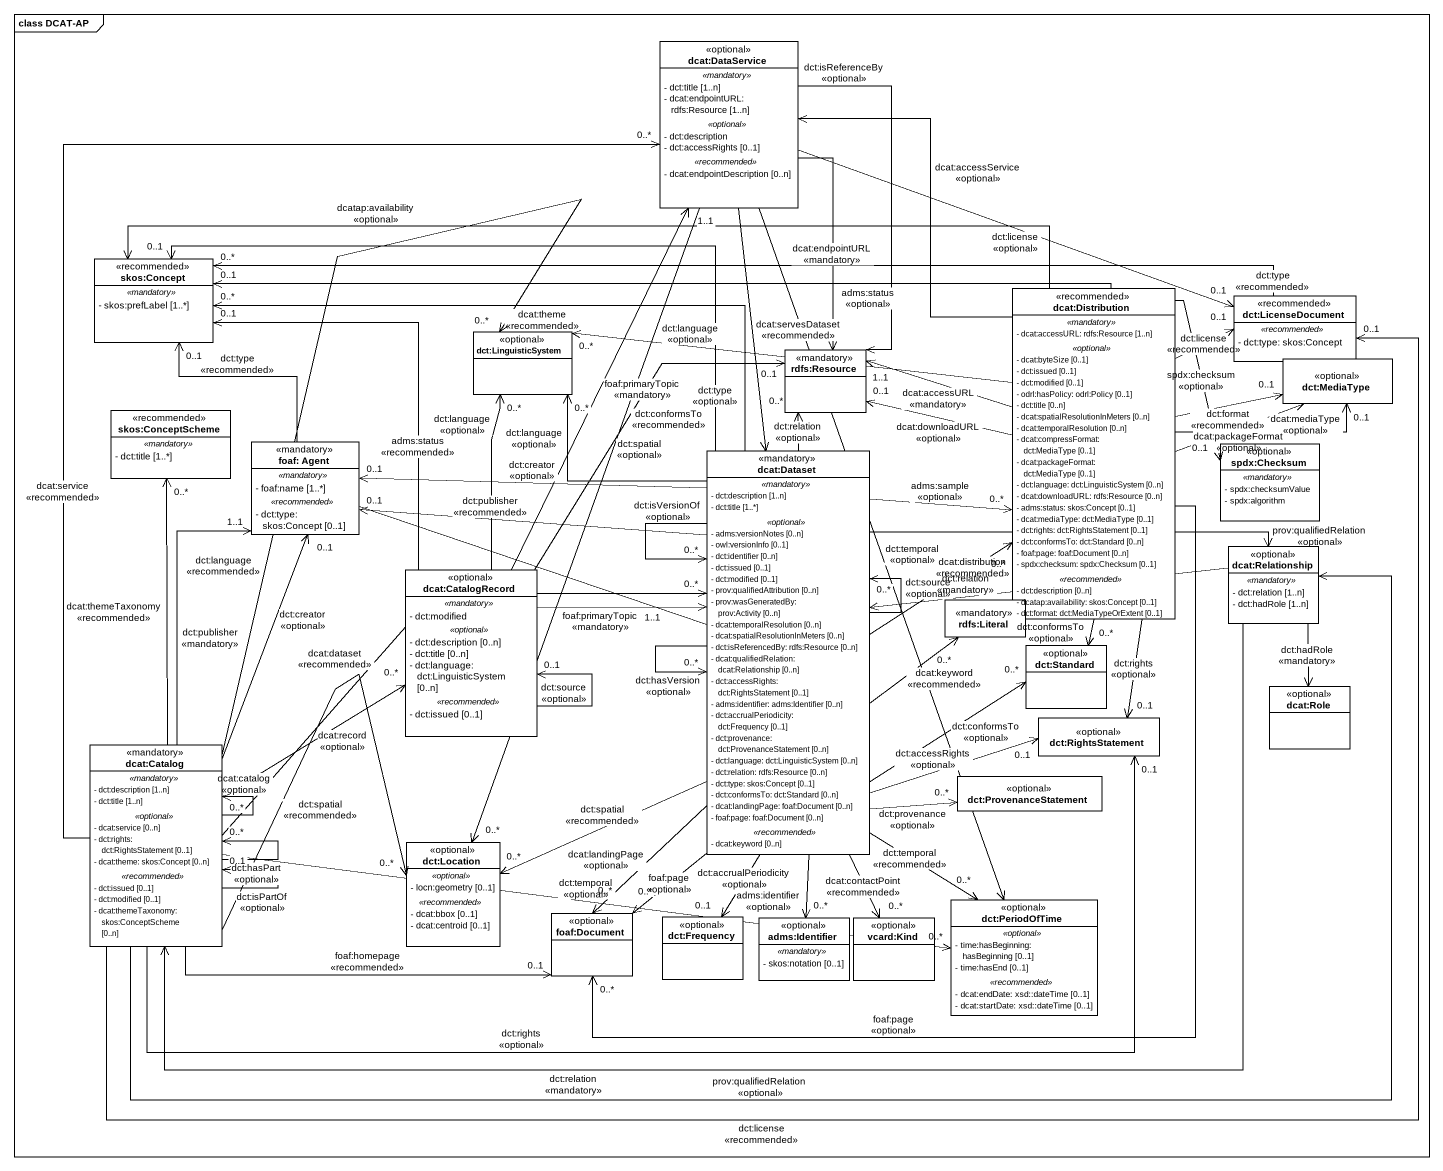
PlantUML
@startuml
mainframe class DCAT-AP
hide circle
hide empty members
skinparam classAttributeIconSize 0
class "dcat:DataService" as dcat_DataService <<optional>> #FFFFFF {
  .. <<mandatory>> ..
  - dct:title [1..n]
  - dcat:endpointURL: rdfs:Resource [1..n]
  .. <<optional>> ..
  - dct:description
  - dct:accessRights [0..1]
  .. <<recommended>> ..
  - dcat:endpointDescription [0..n]
}
class "skos:Concept" as skos_Concept <<recommended>> #FFFFFF {
  .. <<mandatory>> ..
  - skos:prefLabel [1..*]
}
class "dcat:Distribution" as dcat_Distribution <<recommended>> #FFFFFF {
  .. <<mandatory>> ..
  - dcat:accessURL: rdfs:Resource [1..n]
  .. <<optional>> ..
  - dcat:byteSize [0..1]
  - dct:issued [0..1]
  - dct:modified [0..1]
  - odrl:hasPolicy: odrl:Policy [0..1]
  - dct:title [0..n]
  - dcat:spatialResolutionInMeters [0..n]
  - dcat:temporalResolution [0..n]
  - dcat:compressFormat: dct:MediaType [0..1]
  - dcat:packageFormat: dct:MediaType [0..1]
  - dct:language: dct:LinguisticSystem [0..n]
  - dcat:downloadURL: rdfs:Resource [0..n]
  - adms:status: skos:Concept [0..1]
  - dcat:mediaType: dct:MediaType [0..1]
  - dct:rights: dct:RightsStatement [0..1]
  - dct:conformsTo: dct:Standard [0..n]
  - foaf:page: foaf:Document [0..n]
  - spdx:checksum: spdx:Checksum [0..1]
  .. <<recommended>> ..
  - dct:description [0..n]
  - dcatap:availability: skos:Concept [0..1]
  - dct:format: dct:MediaTypeOrExtent [0..1]
}
class "dct:LicenseDocument" as dct_LicenseDocument <<recommended>> #FFFFFF {
  .. <<recommended>> ..
  - dct:type: skos:Concept
}
class "dct:LinguisticSystem" as dct_LinguisticSystem <<optional>> #FFFFFF
class "rdfs:Resource" as rdfs_Resource <<mandatory>> #FFFFFF
class "dct:MediaType" as dct_MediaType <<optional>> #FFFFFF
class "skos:ConceptScheme" as skos_ConceptScheme <<recommended>> #FFFFFF {
  .. <<mandatory>> ..
  - dct:title [1..*]
}
class "foaf: Agent" as foaf_Agent <<mandatory>> #FFFFFF {
  .. <<mandatory>> ..
  - foaf:name [1..*]
  .. <<recommended>> ..
  - dct:type: skos:Concept [0..1]
}
class "dcat:Dataset" as dcat_Dataset <<mandatory>> #FFFFFF {
  .. <<mandatory>> ..
  - dct:description [1..n]
  - dct:title [1..*]
  .. <<optional>> ..
  - adms:versionNotes [0..n]
  - owl:versionInfo [0..1]
  - dct:identifier [0..n]
  - dct:issued [0..1]
  - dct:modified [0..1]
  - prov:qualifiedAttribution [0..n]
  - prov:wasGeneratedBy: prov:Activity [0..n]
  - dcat:temporalResolution [0..n]
  - dcat:spatialResolutionInMeters [0..n]
  - dct:isReferencedBy: rdfs:Resource [0..n]
  - dcat:qualifiedRelation: dcat:Relationship [0..n]
  - dct:accessRights: dct:RightsStatement [0..1]
  - adms:identifier: adms:Identifier [0..n]
  - dct:accrualPeriodicity: dct:Frequency [0..1]
  - dct:provenance: dct:ProvenanceStatement [0..n]
  - dct:language: dct:LinguisticSystem [0..n]
  - dct:relation: rdfs:Resource [0..n]
  - dct:type: skos:Concept [0..1]
  - dct:conformsTo: dct:Standard [0..n]
  - dcat:landingPage: foaf:Document [0..n]
  - foaf:page: foaf:Document [0..n]
  .. <<recommended>> ..
  - dcat:keyword [0..n]
}
class "spdx:Checksum" as spdx_Checksum <<optional>> #FFFFFF {
  .. <<mandatory>> ..
  - spdx:checksumValue
  - spdx:algorithm
}
class "dcat:CatalogRecord" as dcat_CatalogRecord <<optional>> #FFFFFF {
  .. <<mandatory>> ..
  - dct:modified
  .. <<optional>> ..
  - dct:description [0..n]
  - dct:title [0..n]
  - dct:language: dct:LinguisticSystem [0..n]
  .. <<recommended>> ..
  - dct:issued [0..1]
}
class "dcat:Relationship" as dcat_Relationship <<optional>> #FFFFFF {
  .. <<mandatory>> ..
  - dct:relation [1..n]
  - dct:hadRole [1..n]
}
class "rdfs:Literal" as rdfs_Literal <<mandatory>> #FFFFFF
class "dct:Standard" as dct_Standard <<optional>> #FFFFFF
class "dcat:Role" as dcat_Role <<optional>> #FFFFFF
class "dct:RightsStatement" as dct_RightsStatement <<optional>> #FFFFFF
class "dcat:Catalog" as dcat_Catalog <<mandatory>> #FFFFFF {
  .. <<mandatory>> ..
  - dct:description [1..n]
  - dct:title [1..n]
  .. <<optional>> ..
  - dcat:service [0..n]
  - dct:rights: dct:RightsStatement [0..1]
  - dcat:theme: skos:Concept [0..n]
  .. <<recommended>> ..
  - dct:issued [0..1]
  - dct:modified [0..1]
  - dcat:themeTaxonomy: skos:ConceptScheme [0..n]
}
class "dct:ProvenanceStatement" as dct_ProvenanceStatement <<optional>> #FFFFFF
class "dct:Location" as dct_Location <<optional>> #FFFFFF {
  .. <<optional>> ..
  - locn:geometry [0..1]
  .. <<recommended>> ..
  - dcat:bbox [0..1]
  - dcat:centroid [0..1]
}
class "dct:PeriodOfTime" as dct_PeriodOfTime <<optional>> #FFFFFF {
  .. <<optional>> ..
  - time:hasBeginning: hasBeginning [0..1]
  - time:hasEnd [0..1]
  .. <<recommended>> ..
  - dcat:endDate: xsd::dateTime [0..1]
  - dcat:startDate: xsd::dateTime [0..1]
}
class "foaf:Document" as foaf_Document <<optional>> #FFFFFF
class "dct:Frequency" as dct_Frequency <<optional>> #FFFFFF
class "adms:Identifier" as adms_Identifier <<optional>> #FFFFFF {
  .. <<mandatory>> ..
  - skos:notation [0..1]
}
class "vcard:Kind" as vcard_Kind <<optional>> #FFFFFF
dcat_DataService -right-> "0..1" dct_LicenseDocument : dct:license\n<<optional>>
dcat_DataService --> rdfs_Resource : dcat:endpointURL\n<<mandatory>>
dcat_DataService --> rdfs_Resource : dct:isReferenceBy\n<<optional>>
dcat_DataService --> "0..*" dcat_Dataset : dcat:servesDataset\n<<recommended>>
dcat_DataService --> "0..*" dct_Location : dct:spatial\n<<optional>>
dcat_DataService --> dct_PeriodOfTime : dct:temporal\n<<optional>>
dcat_Distribution -up-> dcat_DataService : dcat:accessService\n<<optional>>
dcat_Distribution -left-> "0..1" skos_Concept : adms:status\n<<optional>>
dcat_Distribution -left-> skos_Concept : dcatap:availability\n<<optional>>
dcat_Distribution -up-> "0..1" dct_LicenseDocument : dct:license\n<<recommended>>
dcat_Distribution -left-> "0..*" dct_LinguisticSystem : dct:language\n<<optional>>
dcat_Distribution -left-> "1..1" rdfs_Resource : dcat:accessURL\n<<mandatory>>
dcat_Distribution -left-> "0..1" rdfs_Resource : dcat:downloadURL\n<<optional>>
dcat_Distribution -right-> "0..1" dct_MediaType : dct:format\n<<recommended>>
dcat_Distribution -right-> "0..1" dct_MediaType : dcat:mediaType\n<<optional>>
dcat_Distribution -right-> dct_MediaType : dcat:packageFormat\n<<optional>>
dcat_Distribution -right-> "0..1" spdx_Checksum : spdx:checksum\n<<optional>>
dcat_Distribution --> "0..*" dct_Standard : dct:conformsTo\n<<optional>>
dcat_Distribution --> "0..1" dct_RightsStatement : dct:rights\n<<optional>>
dcat_Distribution --> "0..*" foaf_Document : foaf:page\n<<optional>>
dct_LicenseDocument -left-> "0..*" skos_Concept : dct:type\n<<recommended>>
foaf_Agent -up-> "0..1" skos_Concept : dct:type\n<<recommended>>
dcat_Dataset -left-> "0..*" skos_Concept : dcat:theme\n<<recommended>>
dcat_Dataset -left-> "0..1" skos_Concept : dct:type\n<<optional>>
dcat_Dataset -up-> "0..*" dcat_Distribution : adms:sample\n<<optional>>
dcat_Dataset -up-> "0..*" dcat_Distribution : dcat:distribution\n<<recommended>>
dcat_Dataset -up-> "0..*" dct_LinguisticSystem : dct:language\n<<optional>>
dcat_Dataset -up-> rdfs_Resource : dct:relation\n<<optional>>
dcat_Dataset -left- foaf_Agent
dcat_Dataset -left-> "0..1" foaf_Agent : dct:publisher\n<<recommended>>
dcat_Dataset -left-> "0..1" foaf_Agent : dct:creator\n<<optional>>
dcat_Dataset --> "0..*" dcat_Dataset : dct:source\n<<optional>>
dcat_Dataset --> "0..*" dcat_Dataset : dct:hasVersion\n<<optional>>
dcat_Dataset --> "0..*" dcat_Dataset : dct:isVersionOf\n<<optional>>
dcat_Dataset -right-> dcat_Relationship : prov:qualifiedRelation\n<<optional>>
dcat_Dataset -right-> "0..*" rdfs_Literal : dcat:keyword\n<<recommended>>
dcat_Dataset -right-> "0..*" dct_Standard : dct:conformsTo\n<<optional>>
dcat_Dataset -right-> "0..1" dct_RightsStatement : dct:accessRights\n<<optional>>
dcat_Dataset -right-> "0..*" dct_ProvenanceStatement : dct:provenance\n<<optional>>
dcat_Dataset --> "0..*" dct_Location : dct:spatial\n<<recommended>>
dcat_Dataset --> "0..*" dct_PeriodOfTime : dct:temporal\n<<recommended>>
dcat_Dataset --> "0..*" foaf_Document : dcat:landingPage\n<<optional>>
dcat_Dataset --> "0..*" foaf_Document : foaf:page\n<<optional>>
dcat_Dataset --> "0..1" dct_Frequency : dct:accrualPeriodicity\n<<optional>>
dcat_Dataset --> "0..*" adms_Identifier : adms:identifier\n<<optional>>
dcat_Dataset --> "0..*" vcard_Kind : dcat:contactPoint\n<<recommended>>
dcat_CatalogRecord -up-> "1..1" dcat_DataService : foaf:primaryTopic\n<<mandatory>>
dcat_CatalogRecord -up-> "0..1" skos_Concept : adms:status\n<<recommended>>
dcat_CatalogRecord -up-> "0..*" dct_LinguisticSystem : dct:language\n<<optional>>
dcat_CatalogRecord -up-> "0..1" rdfs_Resource : dct:conformsTo\n<<recommended>>
dcat_CatalogRecord -right-> "1..1" dcat_Dataset : foaf:primaryTopic\n<<mandatory>>
dcat_CatalogRecord --> "0..1" dcat_CatalogRecord : dct:source\n<<optional>>
dcat_Relationship -left-> dcat_Dataset : dct:relation\n<<mandatory>>
dcat_Relationship --> dcat_Role : dct:hadRole\n<<mandatory>>
dcat_Relationship -left-> dcat_Catalog : dct:relation\n<<mandatory>>
dcat_Catalog -up-> "0..*" dcat_DataService : dcat:service\n<<recommended>>
dcat_Catalog -right-> "0..1" dct_LicenseDocument : dct:license\n<<recommended>>
dcat_Catalog -up-> "0..*" dct_LinguisticSystem : dct:language\n<<recommended>>
dcat_Catalog -up-> "0..*" skos_ConceptScheme : dcat:themeTaxonomy\n<<recommended>>
dcat_Catalog -up-> "1..1" foaf_Agent : dct:publisher\n<<mandatory>>
dcat_Catalog -up-> "0..1" foaf_Agent : dct:creator\n<<optional>>
dcat_Catalog -right-> "0..*" dcat_Dataset : dcat:dataset\n<<recommended>>
dcat_Catalog -up-> "0..*" dcat_CatalogRecord : dcat:record\n<<optional>>
dcat_Catalog -right-> dcat_Relationship : prov:qualifiedRelation\n<<optional>>
dcat_Catalog -right-> "0..1" dct_RightsStatement : dct:rights\n<<optional>>
dcat_Catalog --> "0..*" dcat_Catalog : dct:hasPart\n<<optional>>
dcat_Catalog --> "0..1" dcat_Catalog : dct:isPartOf\n<<optional>>
dcat_Catalog --> "0..*" dcat_Catalog : dcat:catalog\n<<optional>>
dcat_Catalog -right-> "0..*" dct_Location : dct:spatial\n<<recommended>>
dcat_Catalog -right-> "0..*" dct_PeriodOfTime : dct:temporal\n<<optional>>
dcat_Catalog -right-> "0..1" foaf_Document : foaf:homepage\n<<recommended>>
@enduml
